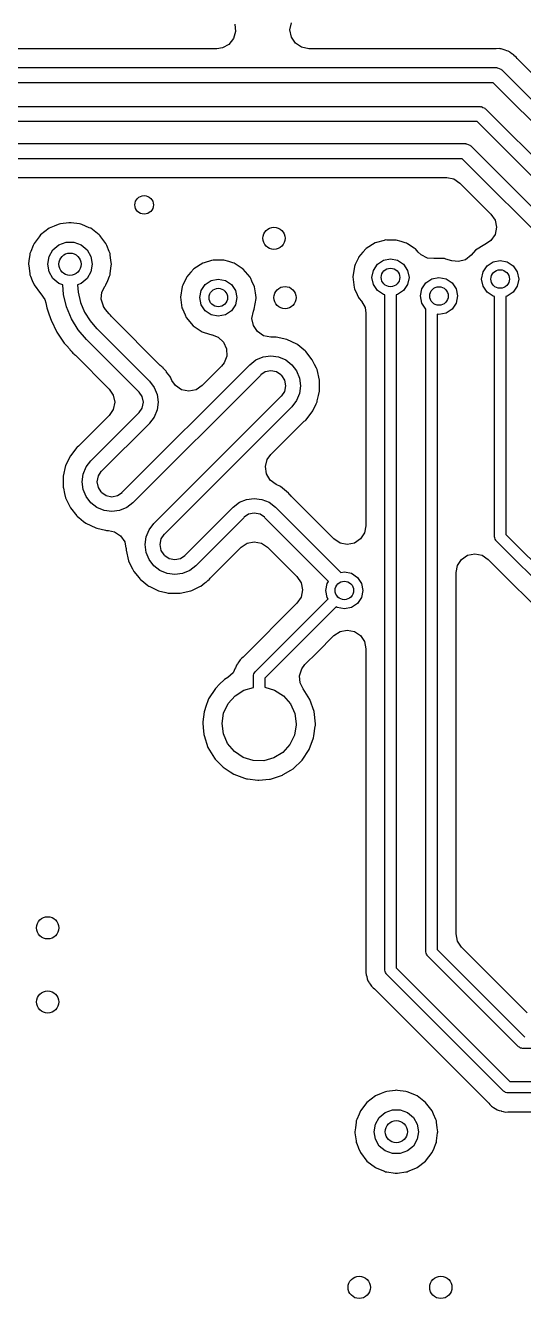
# Model space of a CAD drawing. Extents: x 0.99 to 4.24, y -7.27 to -4.02.
# Drawn here: x 3.524 to 3.788, y -6.726 to -6.05 of the extents above; entities that cross this region are included whole.
import ezdxf

# ---------------------------------------------------------------- set-up
doc = ezdxf.new("R2010")
doc.units = 0
doc.header["$MEASUREMENT"] = 0
doc.layers.add('BLACK', color=7, linetype='CONTINUOUS')

msp = doc.modelspace()

# ---------------------------------------------------------------- linework, layer by layer
at = {"layer": 'BLACK', "linetype": 'CONTINUOUS'}
for p, q in [((3.63473, -6.04979), (3.63516, -6.05365)), ((3.66404, -6.05279), (3.66479, -6.04898)), ((3.63516, -6.05365), (3.63408, -6.05738)), ((3.66479, -6.0566), (3.66404, -6.05279)), ((3.66695, -6.05983), (3.66479, -6.0566)), ((3.62524, -6.06275), (3.35285, -6.06275)), ((3.62824, -6.06229), (3.62524, -6.06275)), ((3.63165, -6.06042), (3.62824, -6.06229)), ((3.63408, -6.05738), (3.63165, -6.06042)), ((3.67018, -6.06199), (3.66695, -6.05983)), ((3.674, -6.06275), (3.67018, -6.06199)), ((3.77313, -6.06275), (3.674, -6.06275)), ((3.77352, -6.06274), (3.77313, -6.06275)), ((3.77356, -6.06274), (3.77352, -6.06274)), ((3.7754, -6.06267), (3.77356, -6.06274)), ((3.77568, -6.06275), (3.7754, -6.06267)), ((3.77586, -6.06275), (3.77568, -6.06275)), ((3.77607, -6.06277), (3.77586, -6.06275)), ((3.77666, -6.06298), (3.77607, -6.06277)), ((3.77773, -6.06336), (3.77666, -6.06298)), ((3.77666, -6.06298), (3.77666, -6.06298)), ((3.77818, -6.0635), (3.77773, -6.06336)), ((3.7791, -6.06378), (3.77818, -6.0635)), ((3.77988, -6.06401), (3.7791, -6.06378)), ((3.7791, -6.06378), (3.7791, -6.06378)), ((3.78015, -6.0642), (3.77988, -6.06401)), ((3.78047, -6.06432), (3.78015, -6.0642)), ((3.78092, -6.06467), (3.78047, -6.06432)), ((3.78186, -6.06541), (3.78092, -6.06467)), ((3.78092, -6.06467), (3.78092, -6.06467)), ((3.78223, -6.06569), (3.78186, -6.06541)), ((3.78271, -6.06603), (3.78223, -6.06569)), ((3.78278, -6.0661), (3.78271, -6.06603)), ((3.78299, -6.06621), (3.78278, -6.0661)), ((3.78294, -6.06627), (3.78299, -6.06621)), ((3.78413, -6.06721), (3.78294, -6.06627)), ((3.78457, -6.06788), (3.78413, -6.06721)), ((3.78482, -6.06814), (3.78457, -6.06788)), ((3.86704, -6.15036), (3.78482, -6.06814)), ((3.33088, -6.07277), (3.77362, -6.07277)), ((3.77362, -6.07277), (3.77393, -6.07287)), ((3.77393, -6.07287), (3.77425, -6.07282)), ((3.77425, -6.07282), (3.77508, -6.07325)), ((3.77508, -6.07325), (3.77597, -6.07354)), ((3.77597, -6.07354), (3.77616, -6.0738)), ((3.77616, -6.0738), (3.77645, -6.07394)), ((3.77645, -6.07394), (3.94631, -6.2438)), ((3.77197, -6.08077), (3.33254, -6.08077)), ((3.94066, -6.24946), (3.77197, -6.08077)), ((3.33951, -6.09344), (3.76499, -6.09344)), ((3.76499, -6.09344), (3.7653, -6.09354)), ((3.7653, -6.09354), (3.76562, -6.09349)), ((3.76562, -6.09349), (3.76645, -6.09392)), ((3.76645, -6.09392), (3.76734, -6.0942)), ((3.76734, -6.0942), (3.76753, -6.09447)), ((3.76753, -6.09447), (3.76782, -6.09461)), ((3.76782, -6.09461), (3.94518, -6.27197)), ((3.76334, -6.10144), (3.34117, -6.10144)), ((3.94036, -6.27847), (3.76334, -6.10144)), ((3.34723, -6.11313), (3.75714, -6.11313)), ((3.75714, -6.11313), (3.75745, -6.11323)), ((3.75745, -6.11323), (3.75777, -6.11318)), ((3.75777, -6.11318), (3.7586, -6.1136)), ((3.7586, -6.1136), (3.75949, -6.11389)), ((3.75949, -6.11389), (3.75968, -6.11415)), ((3.75968, -6.11415), (3.75997, -6.1143)), ((3.75997, -6.1143), (3.94579, -6.30012)), ((3.75548, -6.12113), (3.34889, -6.12113)), ((3.94053, -6.30618), (3.75548, -6.12113)), ((3.35716, -6.13115), (3.74721, -6.13115)), ((3.74721, -6.13115), (3.75102, -6.1319)), ((3.75102, -6.1319), (3.75425, -6.13406)), ((3.75425, -6.13406), (3.77073, -6.15054)), ((3.77073, -6.15054), (3.77288, -6.15377)), ((3.53623, -6.1581), (3.53167, -6.1616)), ((3.53893, -6.15698), (3.53623, -6.1581)), ((3.54094, -6.15615), (3.53893, -6.15698)), ((3.54155, -6.1559), (3.54094, -6.15615)), ((3.54094, -6.15615), (3.54094, -6.15615)), ((3.54219, -6.15581), (3.54155, -6.1559)), ((3.5466, -6.15523), (3.54219, -6.15581)), ((3.54219, -6.15581), (3.54219, -6.15581)), ((3.54724, -6.15515), (3.5466, -6.15523)), ((3.54789, -6.15523), (3.54724, -6.15515)), ((3.5523, -6.15581), (3.54789, -6.15523)), ((3.55294, -6.1559), (3.5523, -6.15581)), ((3.5523, -6.15581), (3.5523, -6.15581)), ((3.55355, -6.15615), (3.55294, -6.1559)), ((3.55745, -6.15776), (3.55355, -6.15615)), ((3.55355, -6.15615), (3.55355, -6.15615)), ((3.55825, -6.1581), (3.55745, -6.15776)), ((3.56281, -6.1616), (3.55825, -6.1581)), ((3.77288, -6.15377), (3.77364, -6.15758)), ((3.77364, -6.15758), (3.77288, -6.16139)), ((3.53091, -6.16259), (3.52818, -6.16616)), ((3.53128, -6.16211), (3.53091, -6.16259)), ((3.53167, -6.1616), (3.53128, -6.16211)), ((3.56321, -6.16211), (3.56281, -6.1616)), ((3.56358, -6.16259), (3.56321, -6.16211)), ((3.56631, -6.16616), (3.56358, -6.16259)), ((3.71399, -6.1645), (3.70988, -6.16567)), ((3.71467, -6.1643), (3.71399, -6.1645)), ((3.71399, -6.1645), (3.71399, -6.1645)), ((3.71538, -6.16431), (3.71467, -6.1643)), ((3.71689, -6.16432), (3.71538, -6.16431)), ((3.72036, -6.16434), (3.71689, -6.16432)), ((3.72308, -6.16515), (3.72036, -6.16434)), ((3.77073, -6.16463), (3.76788, -6.16658)), ((3.77288, -6.16139), (3.77073, -6.16463)), ((3.52598, -6.17147), (3.52589, -6.17211)), ((3.52643, -6.17038), (3.52598, -6.17147)), ((3.52772, -6.16725), (3.52643, -6.17038)), ((3.52818, -6.16616), (3.52772, -6.16725)), ((3.53615, -6.17313), (3.5382, -6.16957)), ((3.5382, -6.16957), (3.54134, -6.16694)), ((3.54134, -6.16694), (3.54519, -6.16553)), ((3.54519, -6.16553), (3.5493, -6.16553)), ((3.5493, -6.16553), (3.55315, -6.16694)), ((3.55315, -6.16694), (3.55629, -6.16957)), ((3.55629, -6.16957), (3.55834, -6.17313)), ((3.56677, -6.16725), (3.56631, -6.16616)), ((3.56806, -6.17038), (3.56677, -6.16725)), ((3.56851, -6.17147), (3.56806, -6.17038)), ((3.5686, -6.17211), (3.56851, -6.17147)), ((3.7027, -6.17081), (3.70147, -6.17221)), ((3.70439, -6.1689), (3.7027, -6.17081)), ((3.7092, -6.16587), (3.70439, -6.1689)), ((3.70988, -6.16567), (3.7092, -6.16587)), ((3.70988, -6.16567), (3.70988, -6.16567)), ((3.72513, -6.16576), (3.72308, -6.16515)), ((3.72581, -6.16597), (3.72513, -6.16576)), ((3.72513, -6.16576), (3.72513, -6.16576)), ((3.7264, -6.16635), (3.72581, -6.16597)), ((3.72999, -6.16868), (3.7264, -6.16635)), ((3.73058, -6.16906), (3.72999, -6.16868)), ((3.72999, -6.16868), (3.72999, -6.16868)), ((3.73209, -6.17081), (3.73058, -6.16906)), ((3.73362, -6.17225), (3.73209, -6.17081)), ((3.76259, -6.16976), (3.76025, -6.1724)), ((3.7674, -6.16672), (3.76259, -6.16976)), ((3.76788, -6.16658), (3.7674, -6.16672)), ((3.52548, -6.17524), (3.52522, -6.17717)), ((3.52522, -6.17717), (3.52534, -6.17803)), ((3.52534, -6.17803), (3.52586, -6.18202)), ((3.52589, -6.17211), (3.52548, -6.17524)), ((3.52589, -6.17211), (3.52589, -6.17211)), ((3.53543, -6.17717), (3.53615, -6.17313)), ((3.53615, -6.1812), (3.53543, -6.17717)), ((3.55834, -6.17313), (3.55906, -6.17717)), ((3.55906, -6.17717), (3.55834, -6.1812)), ((3.56901, -6.17524), (3.5686, -6.17211)), ((3.5686, -6.17211), (3.5686, -6.17211)), ((3.56862, -6.18202), (3.56915, -6.17803)), ((3.56926, -6.17717), (3.56901, -6.17524)), ((3.56915, -6.17803), (3.56926, -6.17717)), ((3.61779, -6.17656), (3.61298, -6.1796)), ((3.61847, -6.17637), (3.61779, -6.17656)), ((3.62244, -6.17524), (3.61847, -6.17637)), ((3.61847, -6.17637), (3.61847, -6.17637)), ((3.62326, -6.175), (3.62244, -6.17524)), ((3.62397, -6.17501), (3.62326, -6.175)), ((3.62548, -6.17501), (3.62397, -6.17501)), ((3.62895, -6.17504), (3.62548, -6.17501)), ((3.63155, -6.17581), (3.62895, -6.17504)), ((3.63372, -6.17646), (3.63155, -6.17581)), ((3.6344, -6.17667), (3.63372, -6.17646)), ((3.63372, -6.17646), (3.63372, -6.17646)), ((3.635, -6.17705), (3.6344, -6.17667)), ((3.63858, -6.17937), (3.635, -6.17705)), ((3.6982, -6.17832), (3.69733, -6.18394)), ((3.69868, -6.17729), (3.6982, -6.17832)), ((3.70032, -6.17381), (3.69868, -6.17729)), ((3.70062, -6.17317), (3.70032, -6.17381)), ((3.70032, -6.17381), (3.70032, -6.17381)), ((3.70147, -6.17221), (3.70062, -6.17317)), ((3.7083, -6.18042), (3.71043, -6.17722)), ((3.71043, -6.17722), (3.71362, -6.17509)), ((3.71362, -6.17509), (3.71739, -6.17434)), ((3.71739, -6.17434), (3.72116, -6.17509)), ((3.72116, -6.17509), (3.72435, -6.17722)), ((3.72435, -6.17722), (3.72648, -6.18042)), ((3.73711, -6.17395), (3.73362, -6.17225)), ((3.74038, -6.17414), (3.73711, -6.17395)), ((3.74038, -6.17416), (3.74038, -6.17414)), ((3.74072, -6.17416), (3.74038, -6.17416)), ((3.74109, -6.17417), (3.74072, -6.17416)), ((3.74072, -6.17416), (3.74072, -6.17416)), ((3.74323, -6.17418), (3.74109, -6.17417)), ((3.74607, -6.1742), (3.74323, -6.17418)), ((3.74675, -6.1744), (3.74607, -6.1742)), ((3.74993, -6.17535), (3.74675, -6.1744)), ((3.74675, -6.1744), (3.74675, -6.1744)), ((3.7534, -6.17575), (3.74993, -6.17535)), ((3.75716, -6.17476), (3.7534, -6.17575)), ((3.76025, -6.1724), (3.75716, -6.17476)), ((3.7665, -6.18127), (3.76863, -6.17808)), ((3.76863, -6.17808), (3.77182, -6.17595)), ((3.77182, -6.17595), (3.77559, -6.1752)), ((3.77559, -6.1752), (3.77936, -6.17595)), ((3.77936, -6.17595), (3.78255, -6.17808)), ((3.78255, -6.17808), (3.78468, -6.18127)), ((3.52586, -6.18202), (3.52598, -6.18286)), ((3.52598, -6.18286), (3.52623, -6.18347)), ((3.52623, -6.18347), (3.52623, -6.18347)), ((3.52623, -6.18347), (3.52722, -6.18586)), ((3.5382, -6.18476), (3.53615, -6.1812)), ((3.54134, -6.18739), (3.5382, -6.18476)), ((3.55629, -6.18476), (3.55315, -6.18739)), ((3.55834, -6.1812), (3.55629, -6.18476)), ((3.56727, -6.18586), (3.56826, -6.18347)), ((3.56826, -6.18347), (3.56851, -6.18286)), ((3.56826, -6.18347), (3.56826, -6.18347)), ((3.56851, -6.18286), (3.56862, -6.18202)), ((3.60891, -6.18451), (3.60715, -6.18826)), ((3.60921, -6.18386), (3.60891, -6.18451)), ((3.60891, -6.18451), (3.60891, -6.18451)), ((3.6101, -6.18286), (3.60921, -6.18386)), ((3.61148, -6.1813), (3.6101, -6.18286)), ((3.61298, -6.1796), (3.61148, -6.1813)), ((3.62222, -6.18579), (3.62598, -6.18504)), ((3.62598, -6.18504), (3.62975, -6.18579)), ((3.63918, -6.17976), (3.63858, -6.17937)), ((3.63858, -6.17937), (3.63858, -6.17937)), ((3.64289, -6.18407), (3.63918, -6.17976)), ((3.64318, -6.18472), (3.64289, -6.18407)), ((3.64384, -6.18617), (3.64318, -6.18472)), ((3.64318, -6.18472), (3.64318, -6.18472)), ((3.69733, -6.18394), (3.69806, -6.18958)), ((3.70755, -6.18418), (3.7083, -6.18042)), ((3.7083, -6.18795), (3.70755, -6.18418)), ((3.72648, -6.18042), (3.72723, -6.18418)), ((3.72723, -6.18418), (3.72648, -6.18795)), ((3.73615, -6.18708), (3.73934, -6.18495)), ((3.73934, -6.18495), (3.7431, -6.1842)), ((3.7431, -6.1842), (3.74687, -6.18495)), ((3.74687, -6.18495), (3.75006, -6.18708)), ((3.76575, -6.18504), (3.7665, -6.18127)), ((3.7665, -6.18881), (3.76575, -6.18504)), ((3.78468, -6.18127), (3.78543, -6.18504)), ((3.78543, -6.18504), (3.78468, -6.18881)), ((3.52722, -6.18586), (3.52818, -6.18817)), ((3.52818, -6.18817), (3.53167, -6.19274)), ((3.54338, -6.18814), (3.54134, -6.18739)), ((3.54378, -6.19323), (3.54338, -6.18814)), ((3.55315, -6.18739), (3.55126, -6.18808)), ((3.55126, -6.18808), (3.55157, -6.192)), ((3.55157, -6.192), (3.55287, -6.19741)), ((3.56386, -6.19579), (3.56424, -6.19192)), ((3.56424, -6.19192), (3.56561, -6.18927)), ((3.56559, -6.18926), (3.56578, -6.18892)), ((3.56561, -6.18927), (3.56559, -6.18926)), ((3.56578, -6.18892), (3.56587, -6.18875)), ((3.56587, -6.18875), (3.56631, -6.18817)), ((3.56631, -6.18817), (3.56727, -6.18586)), ((3.60679, -6.18902), (3.60592, -6.19464)), ((3.60715, -6.18826), (3.60679, -6.18902)), ((3.61614, -6.19488), (3.61689, -6.19112)), ((3.61689, -6.19112), (3.61902, -6.18792)), ((3.61902, -6.18792), (3.62222, -6.18579)), ((3.62975, -6.18579), (3.63294, -6.18792)), ((3.63294, -6.18792), (3.63508, -6.19112)), ((3.63508, -6.19112), (3.63583, -6.19488)), ((3.64524, -6.18925), (3.64384, -6.18617)), ((3.64568, -6.19229), (3.64524, -6.18925)), ((3.69806, -6.18958), (3.69835, -6.19023)), ((3.69835, -6.19023), (3.69835, -6.19023)), ((3.69835, -6.19023), (3.6997, -6.1933)), ((3.71043, -6.19114), (3.7083, -6.18795)), ((3.71362, -6.19328), (3.71043, -6.19114)), ((3.72435, -6.19114), (3.72116, -6.19328)), ((3.72648, -6.18795), (3.72435, -6.19114)), ((3.73326, -6.19404), (3.73401, -6.19028)), ((3.73401, -6.19028), (3.73615, -6.18708)), ((3.75006, -6.18708), (3.7522, -6.19028)), ((3.7522, -6.19028), (3.75295, -6.19404)), ((3.76863, -6.192), (3.7665, -6.18881)), ((3.77182, -6.19413), (3.76863, -6.192)), ((3.78255, -6.192), (3.77936, -6.19413)), ((3.78468, -6.18881), (3.78255, -6.192)), ((3.53167, -6.19274), (3.53186, -6.19287)), ((3.53186, -6.19287), (3.53386, -6.19587)), ((3.53386, -6.19587), (3.53442, -6.19774)), ((3.53442, -6.19774), (3.53493, -6.2003)), ((3.54537, -6.19985), (3.54378, -6.19323)), ((3.55287, -6.19741), (3.555, -6.20256)), ((3.56499, -6.19951), (3.56386, -6.19579)), ((3.60592, -6.19464), (3.60666, -6.20028)), ((3.61689, -6.19865), (3.61614, -6.19488)), ((3.61902, -6.20184), (3.61689, -6.19865)), ((3.63508, -6.19865), (3.63294, -6.20184)), ((3.63583, -6.19488), (3.63508, -6.19865)), ((3.6451, -6.20098), (3.64604, -6.19537)), ((3.64586, -6.19355), (3.64568, -6.19229)), ((3.64605, -6.19488), (3.64586, -6.19355)), ((3.64604, -6.19537), (3.64605, -6.19488)), ((3.6997, -6.1933), (3.70035, -6.19479)), ((3.70035, -6.19479), (3.70081, -6.19533)), ((3.70081, -6.19533), (3.70081, -6.19533)), ((3.70081, -6.19533), (3.70204, -6.19679)), ((3.70204, -6.19679), (3.70391, -6.20019)), ((3.71439, -6.19343), (3.71362, -6.19328)), ((3.71439, -6.55204), (3.71439, -6.19343)), ((3.72116, -6.19328), (3.72039, -6.19343)), ((3.72039, -6.19343), (3.72039, -6.55079)), ((3.73401, -6.19781), (3.73326, -6.19404)), ((3.73615, -6.201), (3.73401, -6.19781)), ((3.7522, -6.19781), (3.75006, -6.201)), ((3.75295, -6.19404), (3.7522, -6.19781)), ((3.77259, -6.19429), (3.77182, -6.19413)), ((3.77259, -6.32185), (3.77259, -6.19429)), ((3.77936, -6.19413), (3.77859, -6.19429)), ((3.77859, -6.19429), (3.77859, -6.32061)), ((3.53493, -6.2003), (3.53586, -6.20302)), ((3.53586, -6.20302), (3.53684, -6.20591)), ((3.54797, -6.20614), (3.54537, -6.19985)), ((3.555, -6.20256), (3.55791, -6.2073)), ((3.56507, -6.19967), (3.56499, -6.19951)), ((3.56616, -6.20129), (3.56507, -6.19967)), ((3.56804, -6.20358), (3.56616, -6.20129)), ((3.56832, -6.20389), (3.56804, -6.20358)), ((3.56881, -6.20425), (3.56832, -6.20389)), ((3.56927, -6.20488), (3.56881, -6.20425)), ((3.56959, -6.2052), (3.56927, -6.20488)), ((3.57002, -6.20571), (3.56959, -6.2052)), ((3.60666, -6.20028), (3.60694, -6.20093)), ((3.60694, -6.20093), (3.60694, -6.20093)), ((3.60694, -6.20093), (3.60831, -6.20404)), ((3.60831, -6.20404), (3.60895, -6.20549)), ((3.60895, -6.20549), (3.61261, -6.20984)), ((3.62222, -6.20398), (3.61902, -6.20184)), ((3.62598, -6.20472), (3.62222, -6.20398)), ((3.62975, -6.20398), (3.62598, -6.20472)), ((3.63294, -6.20184), (3.62975, -6.20398)), ((3.64382, -6.20591), (3.64458, -6.2021)), ((3.64458, -6.2021), (3.64479, -6.20164)), ((3.64479, -6.20162), (3.6451, -6.20098)), ((3.64479, -6.20164), (3.64479, -6.20162)), ((3.70391, -6.20019), (3.70437, -6.2032)), ((3.70437, -6.2032), (3.70437, -6.31601)), ((3.73617, -6.20102), (3.73615, -6.201)), ((3.73617, -6.54232), (3.73617, -6.20102)), ((3.7431, -6.20389), (3.74217, -6.2037)), ((3.74217, -6.2037), (3.74217, -6.54108)), ((3.74687, -6.20314), (3.7431, -6.20389)), ((3.75006, -6.201), (3.74687, -6.20314)), ((3.53684, -6.20591), (3.53718, -6.20692)), ((3.53718, -6.20692), (3.54028, -6.2132)), ((3.55153, -6.21194), (3.54797, -6.20614)), ((3.55595, -6.21712), (3.55153, -6.21194)), ((3.55791, -6.2073), (3.56135, -6.21133)), ((3.56135, -6.21133), (3.5616, -6.21146)), ((3.5616, -6.21146), (3.58944, -6.2393)), ((3.59519, -6.23088), (3.57002, -6.20571)), ((3.61261, -6.20984), (3.61735, -6.21299)), ((3.64458, -6.20972), (3.64382, -6.20591)), ((3.64674, -6.21295), (3.64458, -6.20972)), ((3.54028, -6.2132), (3.54417, -6.21902)), ((3.54417, -6.21902), (3.54553, -6.22057)), ((3.58379, -6.24495), (3.55595, -6.21712)), ((3.55595, -6.21712), (3.55595, -6.21712)), ((3.61735, -6.21299), (3.61802, -6.21321)), ((3.61802, -6.21321), (3.61802, -6.21321)), ((3.61802, -6.21321), (3.62081, -6.21408)), ((3.62081, -6.21408), (3.62246, -6.21459)), ((3.62246, -6.21459), (3.62246, -6.21459)), ((3.62246, -6.21459), (3.62278, -6.21469)), ((3.62278, -6.21469), (3.62277, -6.21471)), ((3.62277, -6.21471), (3.62584, -6.21585)), ((3.62584, -6.21585), (3.62869, -6.2185)), ((3.62869, -6.2185), (3.6303, -6.22204)), ((3.64997, -6.21511), (3.64674, -6.21295)), ((3.65378, -6.21587), (3.64997, -6.21511)), ((3.65588, -6.21587), (3.65378, -6.21587)), ((3.6562, -6.21587), (3.65588, -6.21587)), ((3.65676, -6.21587), (3.6562, -6.21587)), ((3.6562, -6.21587), (3.6562, -6.21587)), ((3.66244, -6.21716), (3.65676, -6.21587)), ((3.66768, -6.21969), (3.66244, -6.21716)), ((3.54553, -6.22057), (3.54692, -6.22216)), ((3.54692, -6.22216), (3.54714, -6.22245)), ((3.54714, -6.22245), (3.54715, -6.22246)), ((3.54715, -6.22246), (3.54715, -6.22246)), ((3.54715, -6.22246), (3.54728, -6.22262)), ((3.54728, -6.22262), (3.54743, -6.22277)), ((3.54743, -6.22277), (3.54755, -6.2229)), ((3.54755, -6.2229), (3.54784, -6.22321)), ((3.54784, -6.22321), (3.54805, -6.22345)), ((3.54805, -6.22345), (3.54811, -6.22352)), ((3.54811, -6.22352), (3.54815, -6.22356)), ((3.54815, -6.22356), (3.54835, -6.2238)), ((3.54835, -6.2238), (3.54874, -6.22432)), ((3.54874, -6.22432), (3.54937, -6.22478)), ((3.54937, -6.22478), (3.54969, -6.2251)), ((3.54969, -6.2251), (3.5502, -6.22553)), ((3.5502, -6.22553), (3.5681, -6.24343)), ((3.6303, -6.22204), (3.63044, -6.22592)), ((3.66812, -6.22004), (3.66768, -6.21969)), ((3.67136, -6.22262), (3.66812, -6.22004)), ((3.67207, -6.22319), (3.67136, -6.22262)), ((3.67224, -6.22331), (3.67207, -6.22319)), ((3.67239, -6.22351), (3.67224, -6.22331)), ((3.67586, -6.22787), (3.67239, -6.22351)), ((3.57501, -6.29818), (3.64267, -6.23052)), ((3.5957, -6.23131), (3.59519, -6.23088)), ((3.59602, -6.23163), (3.5957, -6.23131)), ((3.59665, -6.23209), (3.59602, -6.23163)), ((3.5968, -6.23229), (3.59665, -6.23209)), ((3.59726, -6.23287), (3.5968, -6.23229)), ((3.62765, -6.23137), (3.61738, -6.24164)), ((3.62908, -6.22956), (3.62765, -6.23137)), ((3.63044, -6.22592), (3.62908, -6.22956)), ((3.64267, -6.23052), (3.64595, -6.22801)), ((3.64267, -6.23052), (3.64267, -6.23052)), ((3.64595, -6.22801), (3.64976, -6.22643)), ((3.64976, -6.22643), (3.65385, -6.22589)), ((3.65385, -6.22589), (3.65795, -6.22643)), ((3.65795, -6.22643), (3.66176, -6.22801)), ((3.66176, -6.22801), (3.66503, -6.23052)), ((3.66503, -6.23052), (3.66503, -6.23052)), ((3.66503, -6.23052), (3.66755, -6.23379)), ((3.67707, -6.23038), (3.67586, -6.22787)), ((3.67803, -6.23237), (3.67707, -6.23038)), ((3.67839, -6.23311), (3.67803, -6.23237)), ((3.64833, -6.23618), (3.58067, -6.30384)), ((3.58944, -6.2393), (3.59196, -6.24257)), ((3.59733, -6.23294), (3.59726, -6.23287)), ((3.59781, -6.23348), (3.59733, -6.23294)), ((3.59792, -6.2336), (3.59781, -6.23348)), ((3.59781, -6.23348), (3.59781, -6.23348)), ((3.59793, -6.23361), (3.59792, -6.2336)), ((3.59793, -6.23362), (3.59793, -6.23361)), ((3.59811, -6.2338), (3.59793, -6.23362)), ((3.59824, -6.23395), (3.59811, -6.2338)), ((3.5984, -6.23427), (3.59824, -6.23395)), ((3.59857, -6.23451), (3.5984, -6.23427)), ((3.60027, -6.23665), (3.59857, -6.23451)), ((3.60052, -6.23715), (3.60027, -6.23665)), ((3.60137, -6.23892), (3.60052, -6.23715)), ((3.60052, -6.23715), (3.60052, -6.23715)), ((3.6033, -6.24164), (3.60137, -6.23892)), ((3.64847, -6.2359), (3.64833, -6.23618)), ((3.64833, -6.23618), (3.64833, -6.23618)), ((3.64833, -6.23618), (3.64833, -6.23618)), ((3.65081, -6.23434), (3.64847, -6.2359)), ((3.65385, -6.23374), (3.65081, -6.23434)), ((3.6569, -6.23434), (3.65385, -6.23374)), ((3.65924, -6.2359), (3.6569, -6.23434)), ((3.65938, -6.23618), (3.65924, -6.2359)), ((3.65965, -6.23632), (3.65938, -6.23618)), ((3.66121, -6.23865), (3.65965, -6.23632)), ((3.66182, -6.2417), (3.66121, -6.23865)), ((3.66755, -6.23379), (3.66913, -6.23761)), ((3.66913, -6.23761), (3.66966, -6.2417)), ((3.67968, -6.23879), (3.67839, -6.23311)), ((3.67968, -6.24127), (3.67968, -6.23879)), ((3.5681, -6.24343), (3.57025, -6.24667)), ((3.58406, -6.24509), (3.58379, -6.24495)), ((3.58562, -6.24743), (3.58406, -6.24509)), ((3.59196, -6.24257), (3.59353, -6.24639)), ((3.60653, -6.2438), (3.6033, -6.24164)), ((3.61034, -6.24456), (3.60653, -6.2438)), ((3.61415, -6.2438), (3.61034, -6.24456)), ((3.61738, -6.24164), (3.61415, -6.2438)), ((3.65965, -6.24708), (3.66121, -6.24475)), ((3.66121, -6.24475), (3.66182, -6.2417)), ((3.66913, -6.24579), (3.66755, -6.24961)), ((3.66966, -6.2417), (3.66913, -6.24579)), ((3.67917, -6.24688), (3.67968, -6.24461)), ((3.67968, -6.2438), (3.67968, -6.24127)), ((3.67968, -6.24461), (3.67968, -6.2438)), ((3.57025, -6.24667), (3.57101, -6.25048)), ((3.57101, -6.25048), (3.57025, -6.25429)), ((3.58623, -6.25048), (3.58562, -6.24743)), ((3.58562, -6.25352), (3.58623, -6.25048)), ((3.59171, -6.31489), (3.65938, -6.24722)), ((3.59353, -6.24639), (3.59407, -6.25048)), ((3.59407, -6.25048), (3.59353, -6.25457)), ((3.65938, -6.24722), (3.65965, -6.24708)), ((3.65938, -6.24722), (3.65938, -6.24722)), ((3.65938, -6.24722), (3.65938, -6.24722)), ((3.66755, -6.24961), (3.66503, -6.25288)), ((3.67611, -6.25503), (3.67789, -6.25133)), ((3.67789, -6.25133), (3.67839, -6.25029)), ((3.67839, -6.25029), (3.67853, -6.24968)), ((3.67853, -6.24968), (3.67917, -6.24688)), ((3.55831, -6.28148), (3.58379, -6.256)), ((3.5681, -6.25752), (3.56032, -6.2653)), ((3.57025, -6.25429), (3.5681, -6.25752)), ((3.58379, -6.256), (3.58406, -6.25586)), ((3.58379, -6.256), (3.58379, -6.256)), ((3.58379, -6.256), (3.58379, -6.256)), ((3.58406, -6.25586), (3.58562, -6.25352)), ((3.59195, -6.25838), (3.58945, -6.26165)), ((3.59353, -6.25457), (3.59195, -6.25838)), ((3.66503, -6.25288), (3.59737, -6.32054)), ((3.66503, -6.25288), (3.66503, -6.25288)), ((3.67238, -6.2599), (3.67586, -6.25553)), ((3.67586, -6.25553), (3.67611, -6.25503)), ((3.67611, -6.25503), (3.67611, -6.25503)), ((3.56032, -6.2653), (3.55256, -6.27306)), ((3.58944, -6.26166), (3.56396, -6.28714)), ((3.58945, -6.26165), (3.58944, -6.26166)), ((3.65391, -6.27817), (3.67078, -6.2613)), ((3.67078, -6.2613), (3.67129, -6.26087)), ((3.67129, -6.26087), (3.67161, -6.26055)), ((3.67161, -6.26055), (3.67224, -6.26009)), ((3.67224, -6.26009), (3.67238, -6.2599)), ((3.55256, -6.27306), (3.55205, -6.27349)), ((3.54748, -6.27883), (3.54495, -6.28408)), ((3.55095, -6.27448), (3.54748, -6.27883)), ((3.5511, -6.27427), (3.55095, -6.27448)), ((3.55173, -6.27381), (3.5511, -6.27427)), ((3.55205, -6.27349), (3.55173, -6.27381)), ((3.65198, -6.28089), (3.65391, -6.27817)), ((3.54495, -6.28408), (3.54365, -6.28975)), ((3.55421, -6.28857), (3.55579, -6.28476)), ((3.55579, -6.28476), (3.55831, -6.28148)), ((3.55831, -6.28148), (3.55831, -6.28148)), ((3.65101, -6.28465), (3.65198, -6.28089)), ((3.65155, -6.2885), (3.65101, -6.28465)), ((3.54365, -6.28975), (3.54365, -6.29031)), ((3.54365, -6.29031), (3.54365, -6.29164)), ((3.54365, -6.29164), (3.54365, -6.29557)), ((3.55367, -6.29266), (3.55421, -6.28857)), ((3.55421, -6.29675), (3.55367, -6.29266)), ((3.56213, -6.28961), (3.56152, -6.29266)), ((3.56152, -6.29266), (3.56213, -6.29571)), ((3.56369, -6.28728), (3.56213, -6.28961)), ((3.56396, -6.28714), (3.56369, -6.28728)), ((3.56396, -6.28714), (3.56396, -6.28714)), ((3.56396, -6.28714), (3.56396, -6.28714)), ((3.65353, -6.29185), (3.65155, -6.2885)), ((3.65663, -6.29419), (3.65353, -6.29185)), ((3.54365, -6.29557), (3.54378, -6.29612)), ((3.54378, -6.29612), (3.54378, -6.29612)), ((3.54378, -6.29612), (3.5444, -6.29885)), ((3.5444, -6.29885), (3.54495, -6.30125)), ((3.55579, -6.30057), (3.55421, -6.29675)), ((3.56213, -6.29571), (3.56369, -6.29805)), ((3.56369, -6.29805), (3.56396, -6.29818)), ((3.56396, -6.29818), (3.5641, -6.29846)), ((3.5641, -6.29846), (3.56644, -6.30002)), ((3.56644, -6.30002), (3.56948, -6.30062)), ((3.56948, -6.30062), (3.57253, -6.30002)), ((3.57253, -6.30002), (3.57487, -6.29846)), ((3.57487, -6.29846), (3.57501, -6.29818)), ((3.57501, -6.29818), (3.57501, -6.29818)), ((3.57501, -6.29818), (3.57501, -6.29818)), ((3.65891, -6.29528), (3.65663, -6.29419)), ((3.66326, -6.29875), (3.65891, -6.29528)), ((3.66346, -6.2989), (3.66326, -6.29875)), ((3.66393, -6.29954), (3.66346, -6.2989)), ((3.66424, -6.29985), (3.66393, -6.29954)), ((3.66468, -6.30036), (3.66424, -6.29985)), ((3.54495, -6.30125), (3.54748, -6.30649)), ((3.54748, -6.30649), (3.55095, -6.31084)), ((3.5583, -6.30384), (3.55579, -6.30057)), ((3.55831, -6.30384), (3.5583, -6.30384)), ((3.56158, -6.30635), (3.55831, -6.30384)), ((3.56539, -6.30793), (3.56158, -6.30635)), ((3.57739, -6.30635), (3.57358, -6.30793)), ((3.58066, -6.30385), (3.57739, -6.30635)), ((3.58067, -6.30384), (3.58066, -6.30385)), ((3.58067, -6.30384), (3.58067, -6.30384)), ((3.60841, -6.33159), (3.6339, -6.30611)), ((3.6339, -6.30611), (3.63717, -6.3036)), ((3.6339, -6.30611), (3.6339, -6.30611)), ((3.63717, -6.3036), (3.64098, -6.30202)), ((3.64098, -6.30202), (3.64508, -6.30148)), ((3.64508, -6.30148), (3.64917, -6.30202)), ((3.64917, -6.30202), (3.65298, -6.3036)), ((3.65298, -6.3036), (3.65626, -6.30611)), ((3.65626, -6.30611), (3.65626, -6.30611)), ((3.65626, -6.30611), (3.69106, -6.34092)), ((3.67305, -6.30873), (3.66468, -6.30036)), ((3.55095, -6.31084), (3.5511, -6.31105)), ((3.5511, -6.31105), (3.5513, -6.3112)), ((3.5513, -6.3112), (3.55188, -6.31166)), ((3.55188, -6.31166), (3.55188, -6.31166)), ((3.55188, -6.31166), (3.5545, -6.31375)), ((3.56949, -6.30847), (3.56539, -6.30793)), ((3.57358, -6.30793), (3.56949, -6.30847)), ((3.63955, -6.31177), (3.61407, -6.33725)), ((3.63969, -6.31149), (3.63955, -6.31177)), ((3.64203, -6.30993), (3.63969, -6.31149)), ((3.64508, -6.30933), (3.64203, -6.30993)), ((3.64812, -6.30993), (3.64508, -6.30933)), ((3.65046, -6.31149), (3.64812, -6.30993)), ((3.6506, -6.31177), (3.65046, -6.31149)), ((3.68448, -6.34565), (3.6506, -6.31177)), ((3.68122, -6.31691), (3.67305, -6.30873)), ((3.5545, -6.31375), (3.55566, -6.31467)), ((3.55566, -6.31467), (3.5609, -6.3172)), ((3.5609, -6.3172), (3.56145, -6.31732)), ((3.56145, -6.31732), (3.56145, -6.31732)), ((3.56145, -6.31732), (3.56603, -6.31837)), ((3.56603, -6.31837), (3.56603, -6.31837)), ((3.56603, -6.31837), (3.56658, -6.31849)), ((3.56658, -6.31849), (3.56713, -6.31849)), ((3.56713, -6.31849), (3.56769, -6.31855)), ((3.56769, -6.31855), (3.56768, -6.31861)), ((3.56768, -6.31861), (3.57091, -6.31925)), ((3.57091, -6.31925), (3.57414, -6.32141)), ((3.58762, -6.32198), (3.5892, -6.31816)), ((3.5892, -6.31816), (3.59171, -6.31489)), ((3.59171, -6.31489), (3.59171, -6.31489)), ((3.68737, -6.32305), (3.68122, -6.31691)), ((3.68122, -6.31691), (3.68122, -6.31691)), ((3.70361, -6.31982), (3.70145, -6.32305)), ((3.70437, -6.31601), (3.70361, -6.31982)), ((3.57414, -6.32141), (3.5763, -6.32464)), ((3.5763, -6.32464), (3.57695, -6.32787)), ((3.58708, -6.32607), (3.58762, -6.32198)), ((3.58762, -6.33016), (3.58708, -6.32607)), ((3.59553, -6.32302), (3.59493, -6.32607)), ((3.59493, -6.32607), (3.59553, -6.32911)), ((3.59709, -6.32068), (3.59553, -6.32302)), ((3.59737, -6.32055), (3.59709, -6.32068)), ((3.59737, -6.32054), (3.59737, -6.32054)), ((3.59737, -6.32054), (3.59737, -6.32055)), ((3.63803, -6.32746), (3.64126, -6.3253)), ((3.64126, -6.3253), (3.64508, -6.32454)), ((3.64508, -6.32454), (3.64889, -6.3253)), ((3.64889, -6.3253), (3.65212, -6.32746)), ((3.6906, -6.32521), (3.68737, -6.32305)), ((3.69441, -6.32597), (3.6906, -6.32521)), ((3.69822, -6.32521), (3.69441, -6.32597)), ((3.70145, -6.32305), (3.69822, -6.32521)), ((3.77281, -6.32247), (3.77259, -6.32185)), ((3.77287, -6.32312), (3.77281, -6.32247)), ((3.77325, -6.32365), (3.77287, -6.32312)), ((3.77329, -6.32378), (3.77325, -6.32365)), ((3.77336, -6.32382), (3.77329, -6.32378)), ((3.77347, -6.32397), (3.77336, -6.32382)), ((3.81481, -6.36531), (3.77347, -6.32397)), ((3.77859, -6.32061), (3.81817, -6.36019)), ((3.57695, -6.32787), (3.577, -6.32786)), ((3.577, -6.32786), (3.57706, -6.32842)), ((3.57706, -6.32842), (3.57706, -6.32898)), ((3.57706, -6.32898), (3.57836, -6.33465)), ((3.5892, -6.33397), (3.58762, -6.33016)), ((3.59171, -6.33724), (3.5892, -6.33397)), ((3.59553, -6.32911), (3.5971, -6.33145)), ((3.5971, -6.33145), (3.59737, -6.33159)), ((3.59737, -6.33159), (3.59737, -6.33159)), ((3.59737, -6.33159), (3.59737, -6.33159)), ((3.59737, -6.33159), (3.59751, -6.33187)), ((3.59751, -6.33187), (3.59984, -6.33343)), ((3.59984, -6.33343), (3.60289, -6.33403)), ((3.60289, -6.33403), (3.60594, -6.33343)), ((3.60594, -6.33343), (3.60827, -6.33187)), ((3.60827, -6.33187), (3.60841, -6.33159)), ((3.60841, -6.33159), (3.60841, -6.33159)), ((3.62621, -6.33928), (3.63803, -6.32746)), ((3.65212, -6.32746), (3.66773, -6.34307)), ((3.75295, -6.3371), (3.75511, -6.33387)), ((3.75511, -6.33387), (3.75834, -6.33171)), ((3.75834, -6.33171), (3.76215, -6.33095)), ((3.76215, -6.33095), (3.76597, -6.33171)), ((3.76597, -6.33171), (3.7692, -6.33387)), ((3.7692, -6.33387), (3.80701, -6.37169)), ((3.57836, -6.33465), (3.5791, -6.3362)), ((3.5791, -6.3362), (3.58044, -6.33898)), ((3.58044, -6.33898), (3.58088, -6.3399)), ((3.58088, -6.3399), (3.58123, -6.34034)), ((3.58123, -6.34034), (3.58389, -6.34367)), ((3.59171, -6.33725), (3.59171, -6.33724)), ((3.59499, -6.33976), (3.59171, -6.33725)), ((3.59171, -6.33725), (3.59171, -6.33725)), ((3.59171, -6.33725), (3.59171, -6.33725)), ((3.59171, -6.33725), (3.59171, -6.33725)), ((3.59171, -6.33725), (3.59171, -6.33725)), ((3.5988, -6.34134), (3.59499, -6.33976)), ((3.6108, -6.33976), (3.60698, -6.34134)), ((3.61407, -6.33725), (3.6108, -6.33976)), ((3.61407, -6.33725), (3.61407, -6.33725)), ((3.61407, -6.33725), (3.61407, -6.33725)), ((3.61407, -6.33725), (3.61407, -6.33725)), ((3.61407, -6.33725), (3.61407, -6.33725)), ((3.62249, -6.343), (3.62621, -6.33928)), ((3.69106, -6.34092), (3.69291, -6.34055)), ((3.69291, -6.34055), (3.69668, -6.3413)), ((3.75219, -6.34091), (3.75295, -6.3371)), ((3.58389, -6.34367), (3.58389, -6.34367)), ((3.58389, -6.34367), (3.58433, -6.34422)), ((3.58433, -6.34422), (3.5845, -6.34446)), ((3.5845, -6.34446), (3.5845, -6.34446)), ((3.5845, -6.34446), (3.5845, -6.34446)), ((3.5845, -6.34446), (3.58471, -6.34461)), ((3.58471, -6.34461), (3.58531, -6.34508)), ((3.58531, -6.34508), (3.58531, -6.34508)), ((3.58531, -6.34508), (3.58862, -6.34773)), ((3.60289, -6.34188), (3.5988, -6.34134)), ((3.60698, -6.34134), (3.60289, -6.34188)), ((3.61672, -6.34808), (3.61888, -6.34636)), ((3.61888, -6.34636), (3.61911, -6.3462)), ((3.61911, -6.3462), (3.61942, -6.34605)), ((3.61942, -6.34605), (3.61957, -6.34592)), ((3.61957, -6.34592), (3.61975, -6.34574)), ((3.61975, -6.34574), (3.61976, -6.34573)), ((3.61976, -6.34573), (3.61988, -6.34562)), ((3.61988, -6.34562), (3.61989, -6.34562)), ((3.61989, -6.34562), (3.62041, -6.34516)), ((3.62041, -6.34516), (3.62048, -6.34509)), ((3.62048, -6.34509), (3.62113, -6.34457)), ((3.62113, -6.34457), (3.62128, -6.34446)), ((3.62128, -6.34446), (3.62174, -6.34382)), ((3.62174, -6.34382), (3.62206, -6.34351)), ((3.62206, -6.34351), (3.62249, -6.343)), ((3.66773, -6.34307), (3.66989, -6.3463)), ((3.66989, -6.3463), (3.67065, -6.35012)), ((3.68307, -6.35039), (3.68382, -6.34663)), ((3.68382, -6.34663), (3.68448, -6.34565)), ((3.69668, -6.3413), (3.69987, -6.34343)), ((3.69987, -6.34343), (3.70201, -6.34663)), ((3.70201, -6.34663), (3.70276, -6.35039)), ((3.75219, -6.5328), (3.75219, -6.34091)), ((3.58862, -6.34773), (3.58862, -6.34773)), ((3.58862, -6.34773), (3.58906, -6.34808)), ((3.58906, -6.34808), (3.58957, -6.34832)), ((3.58957, -6.34832), (3.58957, -6.34832)), ((3.58957, -6.34832), (3.5938, -6.35036)), ((3.5938, -6.35036), (3.5938, -6.35036)), ((3.5938, -6.35036), (3.59431, -6.3506)), ((3.59431, -6.3506), (3.59809, -6.35147)), ((3.59809, -6.35147), (3.59943, -6.35177)), ((3.59943, -6.35177), (3.59943, -6.35177)), ((3.59943, -6.35177), (3.59998, -6.3519)), ((3.59998, -6.3519), (3.60054, -6.3519)), ((3.60054, -6.3519), (3.60054, -6.3519)), ((3.60054, -6.3519), (3.60289, -6.3519)), ((3.60289, -6.3519), (3.6058, -6.3519)), ((3.6058, -6.3519), (3.61148, -6.35061)), ((3.61148, -6.35061), (3.61198, -6.35036)), ((3.61198, -6.35036), (3.61622, -6.34832)), ((3.61198, -6.35036), (3.61198, -6.35036)), ((3.61622, -6.34832), (3.61672, -6.34808)), ((3.61622, -6.34832), (3.61622, -6.34832)), ((3.66989, -6.35393), (3.66773, -6.35716)), ((3.67065, -6.35012), (3.66989, -6.35393)), ((3.68382, -6.35416), (3.68307, -6.35039)), ((3.68425, -6.35481), (3.68382, -6.35416)), ((3.70201, -6.35416), (3.69987, -6.35735)), ((3.70276, -6.35039), (3.70201, -6.35416)), ((3.66773, -6.35716), (3.63914, -6.38575)), ((3.64552, -6.39355), (3.68425, -6.35481)), ((3.6885, -6.35905), (3.65064, -6.39691)), ((3.68915, -6.35949), (3.6885, -6.35905)), ((3.69291, -6.36024), (3.68915, -6.35949)), ((3.69668, -6.35949), (3.69291, -6.36024)), ((3.69987, -6.35735), (3.69668, -6.35949)), ((3.67842, -6.3833), (3.68737, -6.37435)), ((3.68737, -6.37435), (3.6906, -6.37219)), ((3.6906, -6.37219), (3.69441, -6.37144)), ((3.69441, -6.37144), (3.69822, -6.37219)), ((3.69822, -6.37219), (3.70145, -6.37435)), ((3.70145, -6.37435), (3.70361, -6.37758)), ((3.70361, -6.37758), (3.70437, -6.3814)), ((3.63751, -6.38717), (3.63686, -6.38829)), ((3.6385, -6.38634), (3.63751, -6.38717)), ((3.63914, -6.38575), (3.6385, -6.38634)), ((3.67197, -6.38975), (3.67842, -6.3833)), ((3.70437, -6.3814), (3.70437, -6.55103)), ((3.6338, -6.39412), (3.63111, -6.39655)), ((3.635, -6.39168), (3.6338, -6.39412)), ((3.63506, -6.39171), (3.635, -6.39168)), ((3.63515, -6.39153), (3.63506, -6.39171)), ((3.63521, -6.39115), (3.63515, -6.39153)), ((3.63551, -6.39064), (3.63521, -6.39115)), ((3.63566, -6.39008), (3.63551, -6.39064)), ((3.63616, -6.38937), (3.63566, -6.39008)), ((3.6364, -6.38902), (3.63616, -6.38937)), ((3.63616, -6.38937), (3.63616, -6.38937)), ((3.63686, -6.38829), (3.6364, -6.38902)), ((3.64471, -6.39529), (3.64482, -6.39464)), ((3.64482, -6.39464), (3.64524, -6.39414)), ((3.64524, -6.39414), (3.64552, -6.39355)), ((3.66912, -6.39564), (3.67031, -6.39195)), ((3.67031, -6.39195), (3.67197, -6.38975)), ((3.62688, -6.40001), (3.62447, -6.40237)), ((3.62884, -6.39809), (3.62688, -6.40001)), ((3.62923, -6.3977), (3.62884, -6.39809)), ((3.62884, -6.39809), (3.62884, -6.39809)), ((3.63111, -6.39655), (3.62923, -6.3977)), ((3.64464, -6.39567), (3.64467, -6.39549)), ((3.64464, -6.40185), (3.64464, -6.39567)), ((3.64465, -6.39541), (3.64471, -6.39529)), ((3.64467, -6.39549), (3.64465, -6.39541)), ((3.65064, -6.39691), (3.65064, -6.40182)), ((3.66944, -6.39952), (3.66912, -6.39564)), ((3.67106, -6.40269), (3.66944, -6.39952)), ((3.62086, -6.40797), (3.62067, -6.40849)), ((3.62447, -6.40237), (3.62086, -6.40797)), ((3.63118, -6.41045), (3.63488, -6.40627)), ((3.63488, -6.40627), (3.6396, -6.40329)), ((3.6396, -6.40329), (3.64464, -6.40185)), ((3.65064, -6.40182), (3.65589, -6.40339)), ((3.65589, -6.40339), (3.66058, -6.40643)), ((3.66058, -6.40643), (3.66422, -6.41065)), ((3.6746, -6.40834), (3.67106, -6.40269)), ((3.67106, -6.40269), (3.67106, -6.40269)), ((3.67679, -6.41464), (3.6746, -6.40834)), ((3.61851, -6.41478), (3.61784, -6.42014)), ((3.61858, -6.41423), (3.61851, -6.41478)), ((3.61936, -6.41209), (3.61858, -6.41423)), ((3.62067, -6.40849), (3.61936, -6.41209)), ((3.62067, -6.40849), (3.62067, -6.40849)), ((3.62881, -6.4155), (3.63118, -6.41045)), ((3.66422, -6.41065), (3.66653, -6.41573)), ((3.67753, -6.42126), (3.67679, -6.41464)), ((3.61784, -6.42014), (3.61775, -6.42084)), ((3.61775, -6.42084), (3.61797, -6.42309)), ((3.62795, -6.42102), (3.62881, -6.4155)), ((3.62868, -6.42655), (3.62795, -6.42102)), ((3.66732, -6.42174), (3.66639, -6.42724)), ((3.66653, -6.41573), (3.66732, -6.42126)), ((3.66732, -6.42126), (3.66732, -6.42174)), ((3.67752, -6.42209), (3.67753, -6.42126)), ((3.61797, -6.42309), (3.61834, -6.42685)), ((3.61834, -6.42685), (3.6184, -6.42747)), ((3.6184, -6.42747), (3.6205, -6.4338)), ((3.63093, -6.43166), (3.62868, -6.42655)), ((3.66639, -6.42724), (3.66396, -6.43227)), ((3.67659, -6.42869), (3.67675, -6.4276)), ((3.67675, -6.4276), (3.67748, -6.4224)), ((3.67748, -6.4224), (3.67752, -6.42209)), ((3.67748, -6.4224), (3.67748, -6.4224)), ((3.6205, -6.4338), (3.62395, -6.4395)), ((3.63452, -6.43593), (3.63093, -6.43166)), ((3.66396, -6.43227), (3.66021, -6.43641)), ((3.67054, -6.44047), (3.67422, -6.43492)), ((3.67422, -6.43492), (3.67498, -6.43293)), ((3.67498, -6.43293), (3.67639, -6.42921)), ((3.67639, -6.42921), (3.67659, -6.42869)), ((3.67639, -6.42921), (3.67639, -6.42921)), ((3.62395, -6.4395), (3.62434, -6.4399)), ((3.62434, -6.4399), (3.62658, -6.44221)), ((3.63916, -6.43903), (3.63452, -6.43593)), ((3.64449, -6.44069), (3.63916, -6.43903)), ((3.65007, -6.44079), (3.64449, -6.44069)), ((3.65546, -6.43933), (3.65007, -6.44079)), ((3.66021, -6.43641), (3.65546, -6.43933)), ((3.66571, -6.44507), (3.67054, -6.44047)), ((3.62658, -6.44221), (3.62858, -6.44429)), ((3.62858, -6.44429), (3.62905, -6.4446)), ((3.62905, -6.4446), (3.62905, -6.4446)), ((3.62905, -6.4446), (3.63236, -6.44676)), ((3.63236, -6.44676), (3.63416, -6.44794)), ((3.63416, -6.44794), (3.63561, -6.44848)), ((3.63561, -6.44848), (3.63988, -6.45007)), ((3.65418, -6.45037), (3.65946, -6.44865)), ((3.65946, -6.44865), (3.65999, -6.44848)), ((3.65946, -6.44865), (3.65946, -6.44865)), ((3.65999, -6.44848), (3.66046, -6.4482)), ((3.66046, -6.4482), (3.66448, -6.4458)), ((3.66046, -6.4482), (3.66046, -6.4482)), ((3.66448, -6.4458), (3.66571, -6.44507)), ((3.63988, -6.45007), (3.63988, -6.45007)), ((3.63988, -6.45007), (3.64041, -6.45026)), ((3.64041, -6.45026), (3.64096, -6.45034)), ((3.64096, -6.45034), (3.64096, -6.45034)), ((3.64096, -6.45034), (3.64141, -6.4504)), ((3.64141, -6.4504), (3.64701, -6.45115)), ((3.64701, -6.45115), (3.64757, -6.4511)), ((3.64757, -6.4511), (3.65309, -6.45059)), ((3.64757, -6.4511), (3.64757, -6.4511)), ((3.65309, -6.45059), (3.65365, -6.45054)), ((3.65309, -6.45059), (3.65309, -6.45059)), ((3.65365, -6.45054), (3.65418, -6.45037)), ((3.65418, -6.45037), (3.65418, -6.45037)), ((3.75295, -6.53662), (3.75219, -6.5328)), ((3.75511, -6.53985), (3.75295, -6.53662)), ((3.7364, -6.54294), (3.73617, -6.54232)), ((3.73645, -6.54359), (3.7364, -6.54294)), ((3.74217, -6.54108), (3.78864, -6.58755)), ((3.78988, -6.57461), (3.75511, -6.53985)), ((3.73683, -6.54413), (3.73645, -6.54359)), ((3.73688, -6.54425), (3.73683, -6.54413)), ((3.73695, -6.54429), (3.73688, -6.54425)), ((3.73705, -6.54444), (3.73695, -6.54429)), ((3.78528, -6.59267), (3.73705, -6.54444)), ((3.70433, -6.5519), (3.70422, -6.55319)), ((3.70422, -6.55319), (3.70456, -6.55444)), ((3.70437, -6.55103), (3.70433, -6.5519)), ((3.70456, -6.55444), (3.70474, -6.55529)), ((3.70474, -6.55529), (3.70497, -6.55656)), ((3.70497, -6.55656), (3.70526, -6.55706)), ((3.71461, -6.55265), (3.71439, -6.55204)), ((3.71467, -6.5533), (3.71461, -6.55265)), ((3.71505, -6.55384), (3.71467, -6.5533)), ((3.71509, -6.55396), (3.71505, -6.55384)), ((3.71516, -6.55401), (3.71509, -6.55396)), ((3.71527, -6.55416), (3.71516, -6.55401)), ((3.77741, -6.61629), (3.71527, -6.55416)), ((3.72039, -6.55079), (3.78077, -6.61117)), ((3.70526, -6.55706), (3.70541, -6.55762)), ((3.70541, -6.55762), (3.70591, -6.55834)), ((3.70591, -6.55834), (3.70591, -6.55834)), ((3.70591, -6.55834), (3.70615, -6.55868)), ((3.70615, -6.55868), (3.70662, -6.55942)), ((3.70662, -6.55942), (3.70726, -6.56053)), ((3.70726, -6.56053), (3.70824, -6.56136)), ((3.70824, -6.56136), (3.70825, -6.56137)), ((3.70825, -6.56137), (3.70889, -6.56195)), ((3.70889, -6.56195), (3.76961, -6.62267)), ((3.78587, -6.59295), (3.78528, -6.59267)), ((3.78638, -6.59337), (3.78587, -6.59295)), ((3.78702, -6.59348), (3.78638, -6.59337)), ((3.78714, -6.59354), (3.78702, -6.59348)), ((3.78722, -6.59352), (3.78714, -6.59354)), ((3.7874, -6.59355), (3.78722, -6.59352)), ((3.96713, -6.59355), (3.7874, -6.59355)), ((3.71245, -6.61749), (3.70946, -6.61873)), ((3.71417, -6.61678), (3.71245, -6.61749)), ((3.71477, -6.61653), (3.71417, -6.61678)), ((3.71417, -6.61678), (3.71417, -6.61678)), ((3.71542, -6.61644), (3.71477, -6.61653)), ((3.71983, -6.61586), (3.71542, -6.61644)), ((3.71542, -6.61644), (3.71542, -6.61644)), ((3.72047, -6.61578), (3.71983, -6.61586)), ((3.72112, -6.61586), (3.72047, -6.61578)), ((3.72552, -6.61644), (3.72112, -6.61586)), ((3.72617, -6.61653), (3.72552, -6.61644)), ((3.72552, -6.61644), (3.72552, -6.61644)), ((3.72677, -6.61678), (3.72617, -6.61653)), ((3.73072, -6.61841), (3.72677, -6.61678)), ((3.72677, -6.61678), (3.72677, -6.61678)), ((3.778, -6.61657), (3.77741, -6.61629)), ((3.7785, -6.61699), (3.778, -6.61657)), ((3.77915, -6.61711), (3.7785, -6.61699)), ((3.77927, -6.61716), (3.77915, -6.61711)), ((3.77934, -6.61714), (3.77927, -6.61716)), ((3.77953, -6.61717), (3.77934, -6.61714)), ((3.94056, -6.61717), (3.77953, -6.61717)), ((3.78077, -6.61117), (3.94056, -6.61117)), ((3.7049, -6.62223), (3.7014, -6.62679)), ((3.70946, -6.61873), (3.7049, -6.62223)), ((3.73148, -6.61873), (3.73072, -6.61841)), ((3.73604, -6.62223), (3.73148, -6.61873)), ((3.73954, -6.62679), (3.73604, -6.62223)), ((3.76961, -6.62267), (3.7702, -6.62331)), ((3.7702, -6.62331), (3.77103, -6.6243)), ((3.77103, -6.6243), (3.77215, -6.62495)), ((3.69954, -6.63128), (3.6992, -6.6321)), ((3.70068, -6.62853), (3.69954, -6.63128)), ((3.7014, -6.62679), (3.70068, -6.62853)), ((3.70937, -6.63376), (3.71142, -6.6302)), ((3.71142, -6.6302), (3.71457, -6.62757)), ((3.71457, -6.62757), (3.71842, -6.62616)), ((3.71842, -6.62616), (3.72252, -6.62616)), ((3.72252, -6.62616), (3.72638, -6.62757)), ((3.72638, -6.62757), (3.72952, -6.6302)), ((3.72952, -6.6302), (3.73157, -6.63376)), ((3.74026, -6.62853), (3.73954, -6.62679)), ((3.7414, -6.63128), (3.74026, -6.62853)), ((3.74174, -6.6321), (3.7414, -6.63128)), ((3.77215, -6.62495), (3.77288, -6.62541)), ((3.77288, -6.62541), (3.77323, -6.62566)), ((3.77323, -6.62566), (3.77323, -6.62566)), ((3.77323, -6.62566), (3.77394, -6.62616)), ((3.77394, -6.62616), (3.7745, -6.62631)), ((3.7745, -6.62631), (3.77501, -6.6266)), ((3.77501, -6.6266), (3.77608, -6.62679)), ((3.77608, -6.62679), (3.77628, -6.62682)), ((3.77628, -6.62682), (3.77713, -6.62701)), ((3.77713, -6.62701), (3.77838, -6.62734)), ((3.77838, -6.62734), (3.77966, -6.62723)), ((3.77966, -6.62723), (3.78053, -6.62719)), ((3.78053, -6.62719), (3.83977, -6.62719)), ((3.69874, -6.63565), (3.69845, -6.6378)), ((3.69845, -6.6378), (3.69854, -6.63844)), ((3.69912, -6.63274), (3.69874, -6.63565)), ((3.6992, -6.6321), (3.69912, -6.63274)), ((3.69912, -6.63274), (3.69912, -6.63274)), ((3.70866, -6.6378), (3.70937, -6.63376)), ((3.70937, -6.64183), (3.70866, -6.6378)), ((3.73157, -6.63376), (3.73228, -6.6378)), ((3.73228, -6.6378), (3.73157, -6.64183)), ((3.74183, -6.63274), (3.74174, -6.6321)), ((3.74221, -6.63565), (3.74183, -6.63274)), ((3.74183, -6.63274), (3.74183, -6.63274)), ((3.74249, -6.6378), (3.74221, -6.63565)), ((3.74241, -6.63844), (3.74249, -6.6378)), ((3.69854, -6.63844), (3.6991, -6.64272)), ((3.6991, -6.64272), (3.6992, -6.64349)), ((3.6992, -6.64349), (3.69945, -6.6441)), ((3.69945, -6.6441), (3.69945, -6.6441)), ((3.69945, -6.6441), (3.70047, -6.64655)), ((3.71142, -6.64539), (3.70937, -6.64183)), ((3.73157, -6.64183), (3.72952, -6.64539)), ((3.74048, -6.64655), (3.74149, -6.6441)), ((3.74149, -6.6441), (3.74174, -6.64349)), ((3.74149, -6.6441), (3.74149, -6.6441)), ((3.74174, -6.64349), (3.74184, -6.64272)), ((3.74184, -6.64272), (3.74241, -6.63844)), ((3.70047, -6.64655), (3.7014, -6.6488)), ((3.7014, -6.6488), (3.7049, -6.65337)), ((3.71457, -6.64802), (3.71142, -6.64539)), ((3.71842, -6.64943), (3.71457, -6.64802)), ((3.72252, -6.64943), (3.71842, -6.64943)), ((3.72638, -6.64802), (3.72252, -6.64943)), ((3.72952, -6.64539), (3.72638, -6.64802)), ((3.73604, -6.65337), (3.73954, -6.6488)), ((3.73954, -6.6488), (3.74048, -6.64655)), ((3.7049, -6.65337), (3.70946, -6.65686)), ((3.70946, -6.65686), (3.71007, -6.65711)), ((3.71007, -6.65711), (3.71417, -6.65881)), ((3.72677, -6.65881), (3.73088, -6.65711)), ((3.73088, -6.65711), (3.73148, -6.65686)), ((3.73148, -6.65686), (3.73604, -6.65337)), ((3.71417, -6.65881), (3.71417, -6.65881)), ((3.71417, -6.65881), (3.71477, -6.65906)), ((3.71477, -6.65906), (3.71542, -6.65915)), ((3.71542, -6.65915), (3.71542, -6.65915)), ((3.71542, -6.65915), (3.71983, -6.65973)), ((3.71983, -6.65973), (3.72047, -6.65981)), ((3.72047, -6.65981), (3.72112, -6.65973)), ((3.72112, -6.65973), (3.72552, -6.65915)), ((3.72552, -6.65915), (3.72617, -6.65906)), ((3.72552, -6.65915), (3.72552, -6.65915)), ((3.72617, -6.65906), (3.72677, -6.65881)), ((3.72677, -6.65881), (3.72677, -6.65881))]:
    msp.add_line(p, q, dxfattribs=at)
at = {"layer": 'BLACK'}
for centre, radius in [((3.58661, -6.14567), 0.00492), ((3.65551, -6.16339), 0.00591), ((3.54724, -6.17717), 0.00591), ((3.71739, -6.18418), 0.00492), ((3.77559, -6.18504), 0.00492), ((3.62598, -6.19488), 0.00492), ((3.66142, -6.19488), 0.00591), ((3.7431, -6.19404), 0.00492), ((3.69291, -6.35039), 0.00492), ((3.53543, -6.52953), 0.00591), ((3.53543, -6.5689), 0.00591), ((3.72047, -6.6378), 0.00591), ((3.70079, -6.72047), 0.00591), ((3.74409, -6.72047), 0.00591)]:
    msp.add_circle(centre, radius, dxfattribs=at)

doc.saveas('drawing.dxf')
